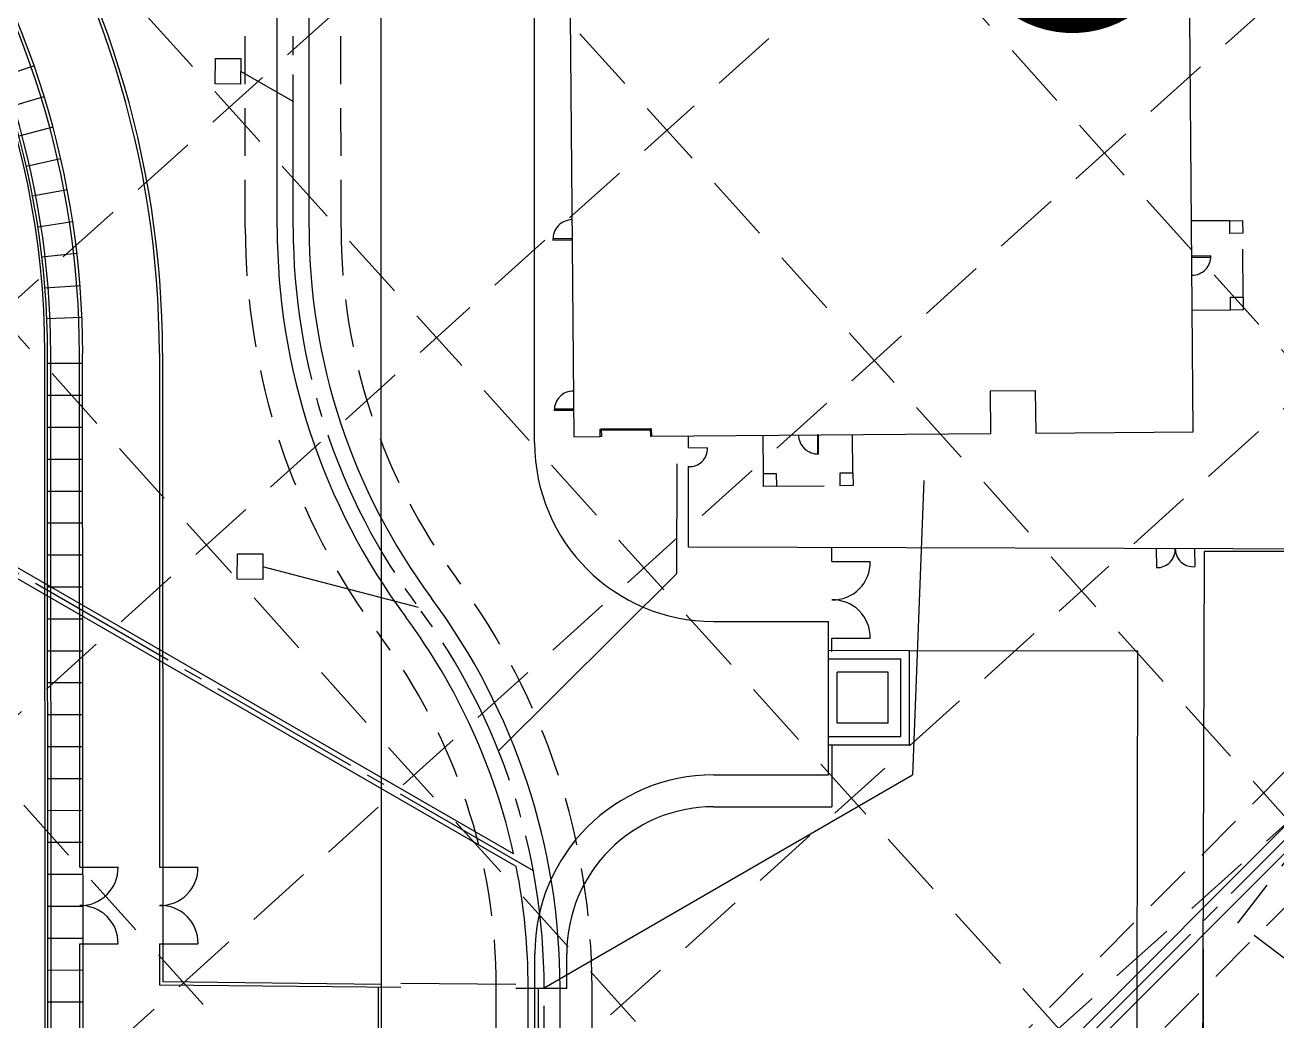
# Model space of a CAD drawing. Header units: inches. Extents: x 5194 to 8721, y 2249 to 5862.
# Drawn here: x 7253.5 to 7449.5, y 3620.2 to 3776.1 of the extents above; entities that cross this region are included whole.
import ezdxf

# ---------------------------------------------------------------- set-up
doc = ezdxf.new("R2010")
doc.units = ezdxf.units.IN
doc.header["$LTSCALE"] = 60
doc.header["$MEASUREMENT"] = 0
for name, pattern in [('03139 BASE$0$HIDDEN2', [0.1875, 0.125, -0.0625]), ('HIDDEN', [0.375, 0.25, -0.125]), ('HIDDEN2', [0.1875, 0.125, -0.0625]), ('SCENT', [0.55, 0.4, -0.05, 0.05, -0.05])]:
    doc.linetypes.add(name, pattern=pattern)
for name, color, linetype in [('03139 BASE$0$A-Wall-Abov', 8, '03139 BASE$0$HIDDEN2'), ('03139 BASE$0$A1-FLOR-OUTLINE', 7, 'Continuous'), ('03139 BASE$0$AS-FENCE', 7, 'FENCELINE1'), ('03139 BASE$0$AS-GATE', 7, 'Continuous'), ('03139 BASE$0$AS-TRACK-CURB', 7, 'Continuous'), ('03139 BASE$0$AS-TRACK-STRIPE', 253, 'Continuous'), ('03139 BASE$0$AS-WALK', 7, 'Continuous'), ('03139 BASE$0$AS-WALKJOINTS', 253, 'Continuous'), ('03139 BASE$0$CCURB', 7, 'Continuous'), ('03139 BASE$0$CWALK', 7, 'Continuous'), ('03139 BASE$0$DOORSWINGS', 7, 'Continuous'), ('03139 BASE$0$pinlet', 7, 'Continuous'), ('03139 TOPO$0$EP', 7, 'Continuous'), ('BASE', 7, 'Continuous'), ('grid', 254, 'HIDDEN'), ('Pstm', 7, 'Continuous'), ('pstmcl', 8, 'SCENT'), ('stm-easement', 7, 'HIDDEN2')]:
    doc.layers.add(name, color=color, linetype=linetype)
doc.linetypes.add('FENCELINE1', pattern='A,0.25,-0.1,[133,ltypeshp.shx,S=0.1,R=0,X=-0.1,Y=0],-0.1,1', length=1.45)

# ---------------------------------------------------------------- blocks, each defined once
blk = doc.blocks.new('03139 BASE$0$football')
at = {"layer": '03139 BASE$0$AS-FENCE', "ltscale": 0.25}
for p, q in [((490.6, 1774.2), (-226.2, 2420.3)), ((490.6, 1774.2), (538.8, 1827.7)), ((597.5, 1677.8), (645.7, 1731.2)), ((1843.1, 555), (597.5, 1677.8))]:
    blk.add_line(p, q, dxfattribs=at)
for centre, radius, start, end in [((-1328.4, 1197.5), 1646.2, 47.9675, 183.7693), ((492.5, 1774.3), 70.6, 316.8459, 49.0898), ((597.4, 1679.7), 70.6, 46.8512, 139.0952)]:
    blk.add_arc(centre, radius, start, end, dxfattribs=at)
at = {"layer": '03139 BASE$0$AS-TRACK-CURB'}
for p, q in [((2661.9, -255.9), (-262.3, 2380.2)), ((2657.9, -260.3), (-266.4, 2375.7))]:
    blk.add_line(p, q, dxfattribs=at)
for radius, end in [(1592.2, 188.7871), (1586.2, 189.4001)]:
    blk.add_arc((-1328.4, 1197.5), radius, 47.9675, end, dxfattribs=at)
at = {"layer": '03139 BASE$0$AS-TRACK-STRIPE'}
blk.add_line((2654.6, -264), (-269.7, 2372), dxfattribs=at)
blk.add_arc((-1328.4, 1197.5), 1581.2, 47.9675, 227.9675, dxfattribs=at)
at = {"layer": '03139 BASE$0$AS-WALK'}
blk.add_line((2702.1, -211.3), (-222.2, 2424.7), dxfattribs=at)
blk.add_arc((-1328.4, 1197.5), 1652.2, 47.9675, 183.2592, dxfattribs=at)
at = {"layer": '03139 BASE$0$AS-WALKJOINTS'}
for p, q in [((-684.6, 2719.1), (-710.7, 2658.5)), ((-657.8, 2635), (-629.5, 2694.6)), ((-575.3, 2668.1), (-605.7, 2609.5)), ((-554.6, 2582.2), (-522.1, 2639.6)), ((-469.9, 2609.2), (-504.6, 2553)), ((-455.6, 2522), (-418.9, 2576.9)), ((-369.1, 2542.7), (-407.8, 2489.2)), ((-361.2, 2454.7), (-320.6, 2506.8)), ((-273.4, 2469), (-315.6, 2418.8)), ((-252.9, 2363.6), (-208.7, 2412.6)), ((-208.3, 2323.4), (-164.1, 2372.4)), ((-163.8, 2283.2), (-119.6, 2332.2)), ((-119.2, 2243.1), (-75, 2292.1)), ((-74.6, 2202.9), (-30.4, 2251.9)), ((-30.1, 2162.7), (14.1, 2211.7)), ((14.5, 2122.5), (58.7, 2171.6)), ((59.1, 2082.4), (103.3, 2131.4)), ((103.6, 2042.2), (147.8, 2091.2)), ((148.2, 2002), (192.4, 2051)), ((192.8, 1961.8), (237, 2010.9)), ((237.3, 1921.7), (281.5, 1970.7)), ((281.9, 1881.5), (326.1, 1930.5)), ((326.5, 1841.3), (370.7, 1890.3)), ((371, 1801.1), (415.2, 1850.2)), ((415.6, 1761), (459.8, 1810)), ((460.2, 1720.8), (504.4, 1769.8)), ((504.7, 1680.6), (548.9, 1729.6)), ((549.3, 1640.5), (593.5, 1689.5)), ((593.9, 1600.3), (638, 1649.3)), ((638.4, 1560.1), (682.6, 1609.1))]:
    blk.add_line(p, q, dxfattribs=at)

msp = doc.modelspace()

# ---------------------------------------------------------------- linework, layer by layer
at = {"layer": '03139 BASE$0$A-Wall-Abov'}
for p, q in [((7442.16, 3745.49, 0.67), (7436.16, 3745.44, 0.67)), ((7444.26, 3733.51, 0.67), (7444.18, 3743.51, 0.67)), ((7442.28, 3731.49, 0.67), (7436.28, 3731.44, 0.67)), ((7369.15, 3705.89, 0.67), (7369.1, 3711.89, 0.67)), ((7383.15, 3706.01, 0.67), (7383.1, 3712.01, 0.67)), ((7371.17, 3703.91, 0.67), (7381.17, 3703.99, 0.67))]:
    msp.add_line(p, q, dxfattribs=at)
at = {"layer": '03139 BASE$0$A1-FLOR-OUTLINE'}
msp.add_line((7339.38, 3718.99), (7339.38, 3718.65), dxfattribs=at)
at = {"layer": '03139 BASE$0$A1-FLOR-OUTLINE', "elevation": 0.67}
for points in [[(7339.44, 3711.65), (7343.6, 3711.69), (7343.59, 3712.85), (7351.59, 3712.92), (7351.6, 3711.75), (7404.77, 3712.18), (7404.71, 3718.85), (7411.71, 3718.91), (7411.77, 3712.24), (7436.43, 3712.44), (7435.8, 3790.44), (7338.8, 3789.65)], [(7442.16, 3745.49), (7444.16, 3745.51), (7444.18, 3743.51), (7442.18, 3743.49)], [(7442.26, 3733.49), (7444.26, 3733.51), (7444.28, 3731.51), (7442.28, 3731.49)], [(7371.15, 3705.91), (7371.17, 3703.91), (7369.17, 3703.89), (7369.15, 3705.89)], [(7383.15, 3706.01), (7383.17, 3704.01), (7381.17, 3703.99), (7381.15, 3705.99)]]:
    msp.add_lwpolyline(points, close=True, dxfattribs=at)
at = {"layer": '03139 BASE$0$AS-FENCE', "ltscale": 0.25}
for p, q in [((7274.56, 3724.69), (7274.6, 3644.27)), ((7430.63, 3694.16, -0.11), (7430.71, 3691.16, -0.11)), ((7436.63, 3694.14, -0.11), (7436.71, 3691.32, -0.11)), ((7379.87, 3692.11), (7385.86, 3692.12)), ((7379.85, 3680.11), (7385.86, 3680.12)), ((7361.34, 3653.73), (7379.84, 3653.69)), ((7274.6, 3644.27), (7280.6, 3644.28)), ((7274.61, 3632.27), (7280.61, 3632.28)), ((7274.61, 3632.27), (7274.61, 3625.78)), ((7338.35, 3625.26), (7338.35, 3630.73)), ((7312.35, 3625.44), (7274.61, 3625.78)), ((7308.88, 3495.8), (7308.85, 3625.44)), ((7338.35, 3625.26), (7330.35, 3625.26)), ((7333.85, 3625.27), (7333.88, 3508.23))]:
    msp.add_line(p, q, dxfattribs=at)
for points in [[(7357.38, 3711.77), (7357.38, 3711.77), (7357.38, 3711.77), (7357.38, 3711.77), (7357.38, 3711.77), (7357.38, 3709.95)], [(7357.37, 3707), (7357.37, 3694.36)], [(7459.72, 3694.08), (7357.41, 3694.36)], [(7379.87, 3692.11), (7379.87, 3694.3)], [(7379.85, 3678.01), (7379.85, 3680.11)], [(7379.83, 3663.41), (7379.84, 3653.69)], [(7312.35, 3626.08), (7330.35, 3625.93)]]:
    msp.add_lwpolyline(points, dxfattribs=at)
at = {"layer": '03139 BASE$0$AS-FENCE', "linetype": '03139 BASE$0$HIDDEN2'}
msp.add_lwpolyline([(7443.4, 3635.52), (7486.29, 3690.89), (7503.35, 3677.89), (7460.91, 3622.21)], close=True, dxfattribs=at)
at = {"layer": '03139 BASE$0$AS-FENCE', "ltscale": 0.25}
for centre, radius, start, end in [((7124.87, 3724.61), 149.69, 0.0311, 68.666), ((7430.75, 3694.04, -0.11), 2.88, 269.1037, 2.2675), ((7436.41, 3694.09, -0.11), 2.78, 178.7054, 276.1415), ((7379.98, 3692), 5.89, 268.8936, 1.1375), ((7379.98, 3680.23), 5.89, 358.8989, 91.1428), ((7361.35, 3630.73), 23, 90.0159, 180.0159), ((7274.72, 3644.16), 5.89, 268.9095, 1.1534), ((7274.73, 3632.39), 5.89, 358.9148, 91.1588)]:
    msp.add_arc(centre, radius, start, end, dxfattribs=at)
at = {"layer": '03139 BASE$0$AS-GATE'}
msp.add_line((7357.38, 3709.95), (7360.38, 3709.92), dxfattribs=at)
msp.add_arc((7357.62, 3709.75), 2.76, 264.8063, 3.4435, dxfattribs=at)
at = {"layer": '03139 BASE$0$CCURB'}
for p, q in [((7333.32, 3710.73), (7333.26, 3958.25)), ((7309.38, 3508.72), (7309.28, 3884.25)), ((7361.33, 3682.73), (7379.33, 3682.74)), ((7379.33, 3676.89), (7379.33, 3682.74)), ((7392, 3663.41), (7391.99, 3678.2)), ((7379.35, 3676.89, -1.69), (7390.66, 3676.9, -1.69)), ((7390.66, 3664.73), (7390.66, 3676.9)), ((7379.33, 3664.74), (7390.66, 3664.74)), ((7379.34, 3658.74), (7379.34, 3664.74)), ((7379.33, 3663.41), (7392, 3663.41)), ((7361.34, 3658.73), (7379.34, 3658.74)), ((7333.38, 3508.73), (7333.35, 3630.73))]:
    msp.add_line(p, q, dxfattribs=at)
at = {"layer": '03139 BASE$0$CCURB', "elevation": -1.69}
msp.add_lwpolyline([(7379.35, 3678.23), (7391.99, 3678.2)], dxfattribs=at)
at = {"layer": '03139 BASE$0$CCURB'}
for centre, start, end in [((7361.32, 3710.73), 180.0159, 270.0159), ((7361.35, 3630.73), 90.0159, 180.0159)]:
    msp.add_arc(centre, 28, start, end, dxfattribs=at)
at = {"layer": '03139 BASE$0$CWALK'}
for p, q in [((7275.06, 3724.69), (7275.11, 3626.31)), ((7379.34, 3664.74), (7379.33, 3676.89))]:
    msp.add_line(p, q, dxfattribs=at)
at = {"layer": '03139 BASE$0$CWALK', "ltscale": 100}
for p, q in [((7460.33, 3693.69), (7438.14, 3693.69)), ((7309.35, 3625.89), (7275.11, 3626.31))]:
    msp.add_line(p, q, dxfattribs=at)
at = {"layer": '03139 BASE$0$CWALK', "color": 7}
for p, q in [((7388.67, 3674.8), (7380.67, 3674.8)), ((7380.67, 3666.8), (7380.67, 3674.8)), ((7388.67, 3666.8), (7388.67, 3674.8)), ((7388.67, 3666.8), (7380.67, 3666.8))]:
    msp.add_line(p, q, dxfattribs=at)
at = {"layer": '03139 BASE$0$CWALK'}
for points in [[(7438.14, 3693.71), (7437.84, 3595.28)], [(7427.72, 3678.12), (7427.54, 3598.3)], [(7437.98, 3631.5), (7437.92, 3595.39)]]:
    msp.add_lwpolyline(points, dxfattribs=at)
at = {"layer": '03139 BASE$0$CWALK', "elevation": -1.69}
msp.add_lwpolyline([(7391.99, 3678.2), (7427.75, 3678.12)], dxfattribs=at)
at = {"layer": '03139 BASE$0$CWALK'}
msp.add_arc((7124.87, 3724.61), 150.19, 0.0311, 68.5357, dxfattribs=at)
at = {"layer": '03139 BASE$0$DOORSWINGS', "elevation": 0.67}
for points in [[(7336.18, 3742.63), (7336.19, 3742.46), (7339.19, 3742.49), (7339.18, 3742.65)], [(7377.63, 3708.96), (7377.79, 3708.96), (7377.77, 3711.96), (7377.6, 3711.96)]]:
    msp.add_lwpolyline(points, close=True, dxfattribs=at)
at = {"layer": '03139 BASE$0$DOORSWINGS'}
for points in [[(7439.21, 3739.8), (7439.21, 3739.96), (7436.21, 3739.94), (7436.21, 3739.77)], [(7336.4, 3715.96), (7336.4, 3715.8), (7339.4, 3715.82), (7339.4, 3715.99)], [(7343.59, 3712.85), (7343.76, 3712.86), (7343.77, 3711.69), (7343.6, 3711.69)], [(7343.76, 3712.86), (7343.76, 3712.69), (7351.43, 3712.75), (7351.43, 3712.92)], [(7351.44, 3711.75), (7351.6, 3711.76), (7351.59, 3712.92), (7351.43, 3712.92)]]:
    msp.add_lwpolyline(points, close=True, dxfattribs=at)
for centre, radius, start, end in [((7339.25, 3742.59, 0.67), 3.06, 91.6369, 182.3716), ((7436.23, 3739.92), 2.98, 270.1023, 0.8286), ((7339.38, 3715.84), 2.98, 90.1023, 180.8286), ((7377.67, 3712.03, 0.67), 3.06, 181.6369, 272.3716)]:
    msp.add_arc(centre, radius, start, end, dxfattribs=at)
at = {"layer": '03139 BASE$0$pinlet', "color": 5}
for points in [[(7283.33, 3770.9), (7287.33, 3770.86), (7287.29, 3766.86), (7283.29, 3766.9)], [(7286.78, 3693.35), (7290.78, 3693.31), (7290.75, 3689.31), (7286.75, 3689.35)]]:
    msp.add_lwpolyline(points, close=True, dxfattribs=at)
at = {"layer": '03139 TOPO$0$EP'}
msp.add_lwpolyline([(5687.67, 4400.98, 0.000003), (5652.93, 4443.58, 0.000043)], format="xyb", dxfattribs=at)
at = {"layer": 'BASE', "color": 170, "const_width": 6}
msp.add_lwpolyline([(7436.91, 3828.7, 0.520567), (7436.91, 3828.7, 0.765195), (7431.37, 3853.49, 0.417879), (7411.48, 3858.65, 0.6649), (7401.31, 3834.47, 0.744833), (7391.78, 3806.72, 0.975642), (7405.58, 3784.45, 0.520567), (7428.67, 3783.32, 0.520567), (7431.27, 3799.81, 0.540264), (7436.91, 3828.7)], format="xyb", close=True, dxfattribs=at)
at = {"layer": 'grid', "color": 252, "linetype": 'HIDDEN', "lineweight": 0, "ltscale": 0.7}
for p, q in [((6058.91, 5270.13), (8071.89, 3035.07)), ((6022.86, 5237.66), (8035.84, 3002.6)), ((5986.81, 5205.2), (7999.79, 2970.13)), ((5950.76, 5172.73), (7963.75, 2937.67)), ((5914.71, 5140.26), (7927.7, 2905.2)), ((7934.4, 4347.64), (6672.51, 3211.13)), ((7966.87, 4311.59), (6704.98, 3175.08)), ((7999.33, 4275.54), (6737.45, 3139.03)), ((8031.8, 4239.49), (6769.91, 3102.98)), ((8064.27, 4203.44), (6802.38, 3066.93))]:
    msp.add_line(p, q, dxfattribs=at)
at = {"layer": 'Pstm', "color": 5}
for p, q in [((7293.01, 3744.38), (7292.89, 3964.44)), ((7298.01, 3744.38), (7297.96, 3848.81)), ((7295.5, 3764.14), (7287.31, 3768.86)), ((7330.03, 3646.36), (7225.24, 3706.78)), ((7355.59, 3690.26), (7355.62, 3707.42)), ((7330.44, 3644.39), (7225.24, 3705.05)), ((7394.27, 3704.81), (7392.48, 3658.7)), ((7315.16, 3684.9), (7290.76, 3691.31)), ((7355.59, 3690.26), (7327.67, 3662.49)), ((7334.81, 3625.36), (7392.48, 3658.7)), ((7340.83, 3540.65), (7459.17, 3659.11)), ((7342.95, 3538.52), (7461.29, 3656.99)), ((7332.36, 3534.99), (7332.31, 3625.43)), ((7337.36, 3540), (7337.31, 3625.43))]:
    msp.add_line(p, q, dxfattribs=at)
for centre, radius, start, end in [((7395.51, 3744.43), 102.5, 180.0311, 216.5337), ((7395.51, 3744.43), 97.5, 180.0311, 216.5337), ((7234.81, 3625.37), 102.5, 0.0311, 36.5337), ((7234.81, 3625.37), 97.5, 12.4308, 36.5337), ((7234.81, 3625.37), 97.5, 0.0311, 11.2482)]:
    msp.add_arc(centre, radius, start, end, dxfattribs=at)
at = {"layer": 'pstmcl', "color": 5}
for p, q in [((7295.51, 3744.38), (7295.39, 3964.44)), ((7325.75, 3523.42), (7617.37, 3815.36)), ((7333.12, 3643.71), (7225.24, 3705.92)), ((7334.86, 3532.55), (7334.81, 3625.43))]:
    msp.add_line(p, q, dxfattribs=at)
for centre, start, end in [((7395.51, 3744.43), 180.0311, 216.5337), ((7234.81, 3625.37), 0.0311, 36.5337)]:
    msp.add_arc(centre, 100, start, end, dxfattribs=at)
at = {"layer": 'stm-easement'}
for p, q in [((7288.01, 3744.37), (7287.89, 3964.44)), ((7303.01, 3744.38), (7302.89, 3964.44)), ((7342.35, 3550.66), (7519.79, 3728.28)), ((7352.5, 3539.59), (7523.9, 3711.18)), ((7327.36, 3539.18), (7327.31, 3625.42)), ((7342.35, 3550.66), (7342.31, 3625.43))]:
    msp.add_line(p, q, dxfattribs=at)
for centre, radius, start, end in [((7395.51, 3744.43), 107.5, 180.0311, 216.5337), ((7395.51, 3744.43), 92.5, 180.0311, 216.5337), ((7234.81, 3625.37), 107.5, 0.0311, 36.5337), ((7234.81, 3625.37), 92.5, 0.0311, 36.5337)]:
    msp.add_arc(centre, radius, start, end, dxfattribs=at)

# ---------------------------------------------------------------- block references
at = {"xscale": 0.08333333333333333, "yscale": 0.08333333333333333, "zscale": 0.08333333333333333, "rotation": 312.0635973777777}
msp.add_blockref('03139 BASE$0$football', (7124.95, 3575.56), dxfattribs=at)

doc.saveas('drawing.dxf')
